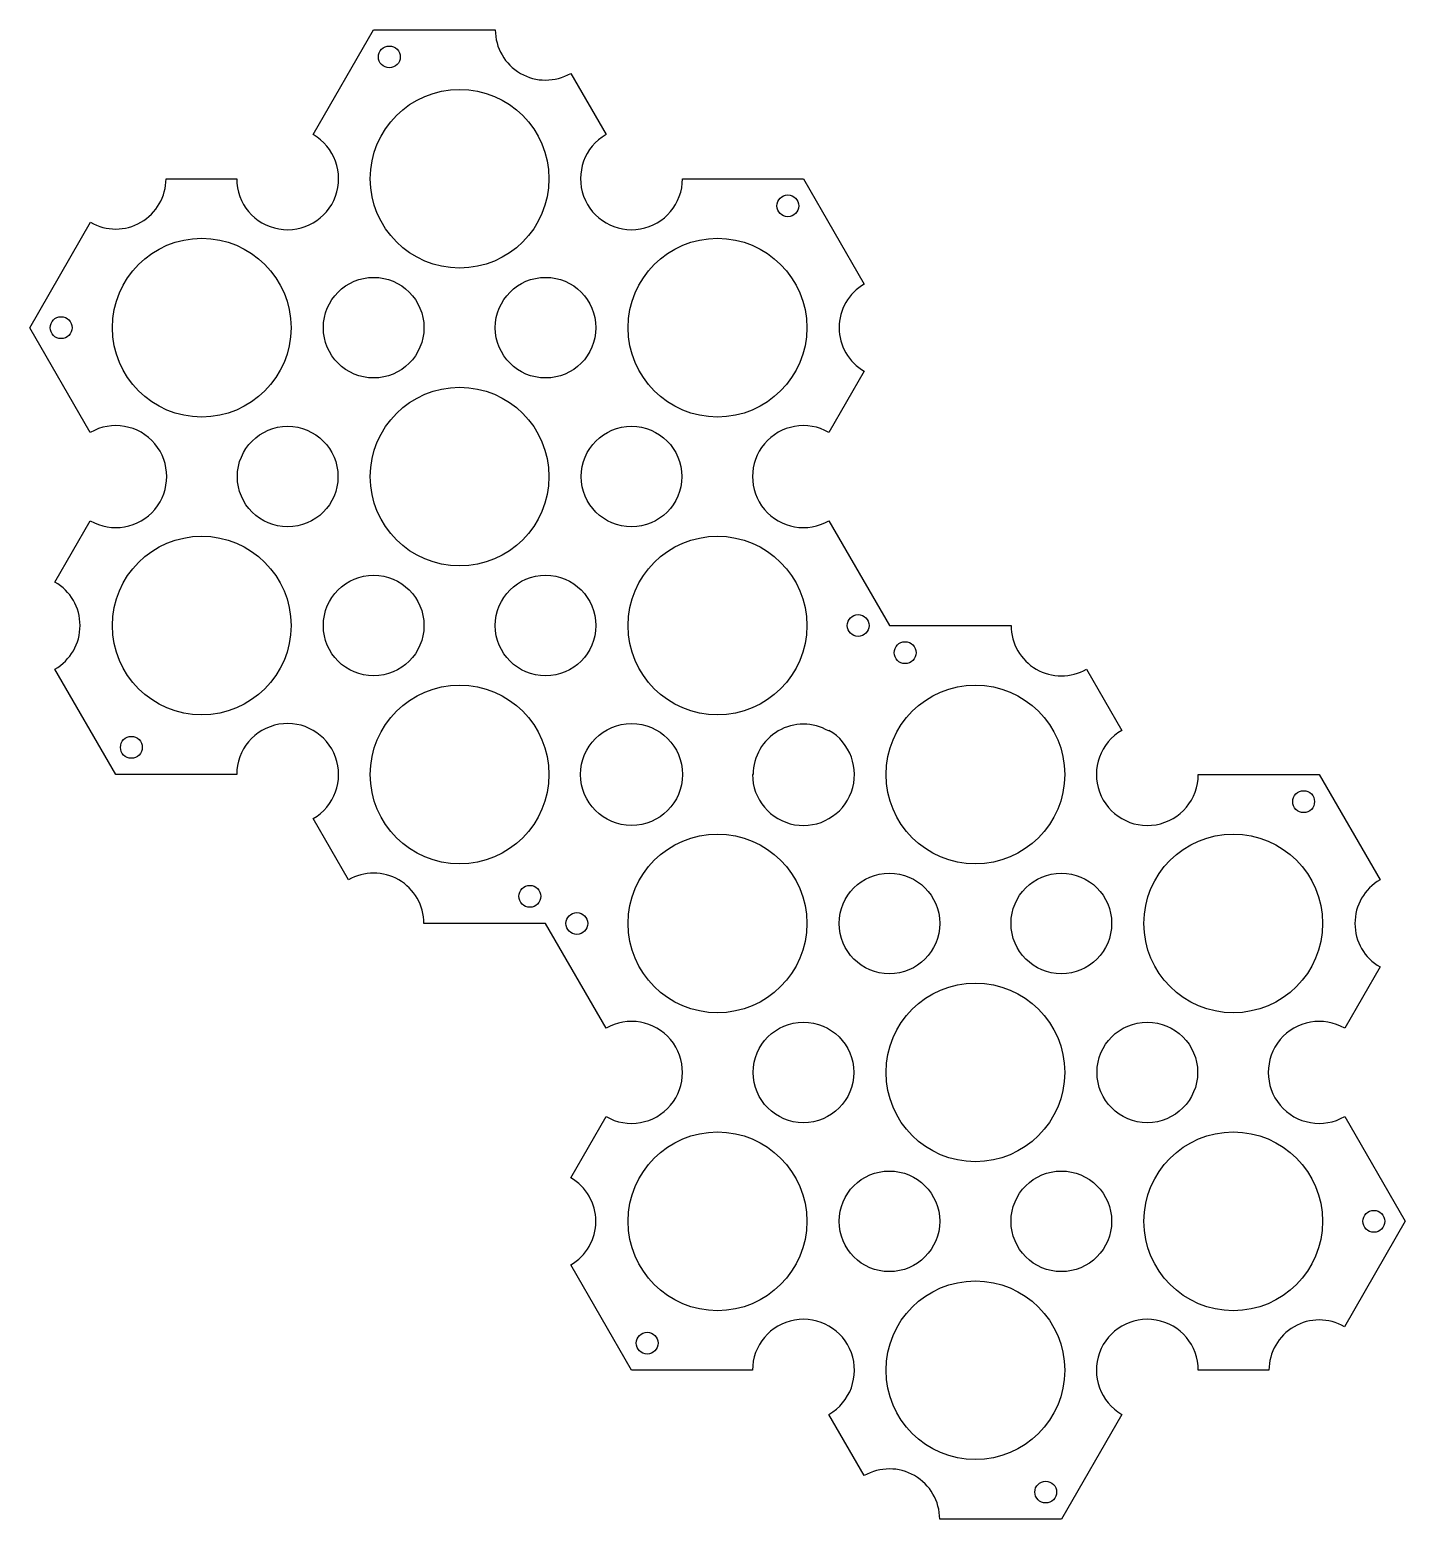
# Model space of a CAD drawing. Header units: millimetres. Extents: x -65 to 143, y -158 to 68.
import ezdxf

# ---------------------------------------------------------------- set-up
doc = ezdxf.new("R2010")
doc.units = ezdxf.units.MM
doc.layers.get('0').update_dxf_attribs({"linetype": 'CONTINUOUS'})

msp = doc.modelspace()

# ---------------------------------------------------------------- linework, layer by layer
for points in [[(83.33, -22.5, 0.57735), (94.73, -29.08), (100.07, -38.33, 1.732051), (111.62, -45), (129.9, -45), (139.09, -60.92, 0.57735), (139.09, -74.08), (133.75, -83.33, 1.732051), (133.75, -96.67), (142.89, -112.5), (133.7, -128.42, 0.57735), (122.3, -135), (111.62, -135, 1.732051), (100.07, -141.67), (90.93, -157.5), (72.55, -157.5, 0.57735), (61.15, -150.92), (55.81, -141.67, 1.732051), (44.26, -135), (25.98, -135), (16.79, -119.08, 0.57735), (16.79, -105.92), (22.13, -96.67, 1.732051), (22.13, -83.33), (12.99, -67.5), (-5.39, -67.5, 0.57735), (-16.79, -60.92), (-22.13, -51.67, 1.732051), (-33.68, -45), (-51.96, -45), (-61.15, -29.08, 0.57735), (-61.15, -15.92), (-55.81, -6.67, 1.732051), (-55.81, 6.67), (-64.95, 22.5), (-55.76, 38.42, 0.57735), (-44.36, 45), (-33.68, 45, 1.732051), (-22.13, 51.67), (-12.99, 67.5), (5.39, 67.5, 0.57735), (16.79, 60.92), (22.13, 51.67, 1.732051), (33.68, 45), (51.96, 45), (61.15, 29.08, 0.57735), (61.15, 15.92), (55.81, 6.67, 1.732051), (55.81, -6.67), (64.95, -22.5)], [(44.26, -45, 1.732051), (55.81, -38.33), (55.76, -38.42, 0.57735), (44.36, -45)]]:
    msp.add_lwpolyline(points, format="xyb", close=True)
for centre, radius in [((-10.62, 63.4), 1.65), ((0, 45), 13.5), ((49.6, 40.9), 1.65), ((-38.97, 22.5), 13.5), ((38.97, 22.5), 13.5), ((-12.99, 22.5), 7.6), ((12.99, 22.5), 7.6), ((-60.22, 22.5), 1.65), ((0, 0), 13.5), ((-25.98, 0), 7.6), ((25.98, 0), 7.6), ((-38.97, -22.5), 13.5), ((38.97, -22.5), 13.5), ((-12.99, -22.5), 7.6), ((12.99, -22.5), 7.6), ((60.22, -22.5), 1.65), ((67.32, -26.6), 1.65), ((0, -45), 13.5), ((77.94, -45), 13.5), ((25.98, -45), 7.7), ((-49.6, -40.9), 1.65), ((127.54, -49.1), 1.65), ((38.97, -67.5), 13.5), ((116.91, -67.5), 13.5), ((64.95, -67.5), 7.6), ((90.93, -67.5), 7.6), ((10.62, -63.4), 1.65), ((17.72, -67.5), 1.65), ((77.94, -90), 13.5), ((51.96, -90), 7.6), ((103.92, -90), 7.6), ((38.97, -112.5), 13.5), ((116.91, -112.5), 13.5), ((64.95, -112.5), 7.6), ((90.93, -112.5), 7.6), ((138.16, -112.5), 1.65), ((77.94, -135), 13.5), ((28.35, -130.9), 1.65), ((88.57, -153.4), 1.65)]:
    msp.add_circle(centre, radius)

doc.saveas('drawing.dxf')
